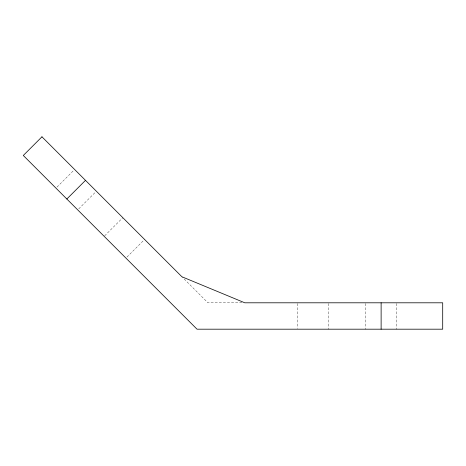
<?xml version="1.0" encoding="UTF-8"?>
<svg xmlns="http://www.w3.org/2000/svg" width="466" height="466" viewBox="0 0 466 466"><rect width="100%" height="100%" fill="white"/><g stroke="black" fill="none" stroke-linecap="round" stroke-linejoin="round"><path stroke-width="0.35" stroke-dasharray="2.33 1.75" d="M56.963 187.116L74.111 169.968M78.731 208.885L95.373 192.242M104.664 235.825L122.82 217.669M126.938 257.092L144.588 239.437M241.895 302.801L207.953 302.801L182.416 277.264M396.519 303.512L396.519 329.188M365.734 303.512L365.734 329.188M328.349 303.512L328.349 329.188M297.558 303.512L297.558 328.478"/><path stroke-width="0.7" d="M66.842 199.011L85.499 180.348M381.124 302.801L381.124 329.188M41.957 136.812L23.3 155.469L197.019 329.188L442.7 329.188L442.7 302.801L244.784 302.801L181.909 276.763L41.957 136.812"/></g></svg>
